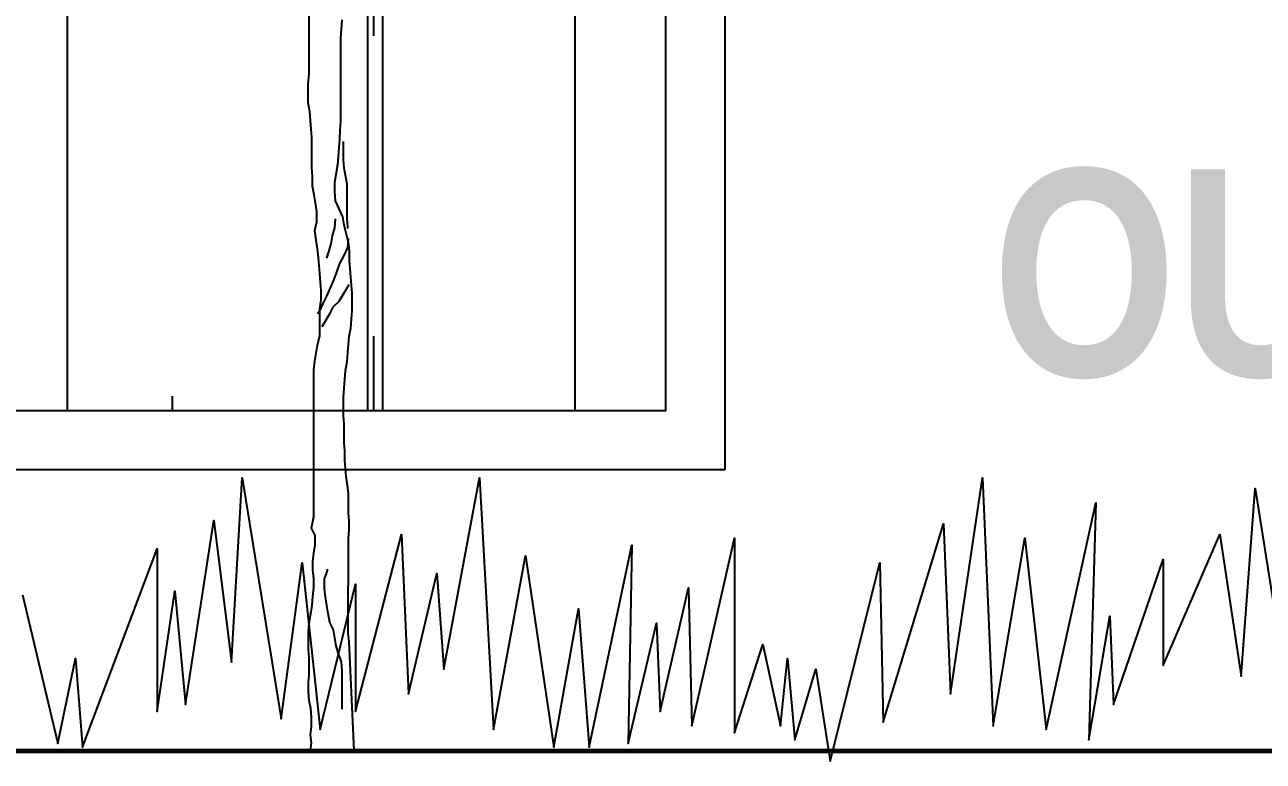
# Model space of a CAD drawing. Header units: millimetres. Extents: x -249630 to 95394, y -188036 to 109963.
# Drawn here: x -87300 to -86252, y 95542 to 96165 of the extents above; entities that cross this region are included whole.
import ezdxf

# ---------------------------------------------------------------- set-up
doc = ezdxf.new("R2010")
doc.units = ezdxf.units.MM
for name, color, linetype in [('ATronco', 36, 'Continuous'), ('Layer1', 2, 'Continuous'), ('Layer2', 8, 'Continuous'), ('Layer5', 84, 'Continuous'), ('SUBTITULOS', 90, 'Continuous'), ('VEREDA', 1, 'Continuous')]:
    doc.layers.add(name, color=color, linetype=linetype)
doc.layers.add('MUROS', color=6, linetype='Continuous', lineweight=60)
doc.styles.add('SUBTITULOS(E)', font='swisscbi.ttf', dxfattribs={"oblique": 15, "height": 0.2})

# ---------------------------------------------------------------- blocks, each defined once
blk = doc.blocks.new('Arbol_01')
at = {"layer": 'ATronco'}
for p, q in [((-0.0022, 0.9555), (-0.0021, 1.0462)), ((0.0431, 1.0183), (0.0421, 1.006)), ((0.0442, 1.0317), (0.0431, 1.0183)), ((0.0421, 1.006), (0.042, 0.8875)), ((-0.0033, 0.9411), (-0.0022, 0.9555)), ((-0.0033, 0.9144), (-0.0033, 0.9411)), ((-0.0012, 0.902), (-0.0033, 0.9144)), ((0.0008, 0.8773), (-0.0012, 0.902)), ((0.0018, 0.866), (0.0008, 0.8773)), ((0.041, 0.8762), (0.0409, 0.8628)), ((0.042, 0.8875), (0.041, 0.8762)), ((0.0018, 0.8227), (0.0018, 0.866)), ((0.0409, 0.8628), (0.0399, 0.8515)), ((0.0461, 0.8597), (0.0461, 0.834)), ((0.0399, 0.8515), (0.0378, 0.8268)), ((0.0028, 0.8104), (0.0018, 0.8227)), ((0.0378, 0.8268), (0.0337, 0.8021)), ((0.0461, 0.834), (0.0471, 0.8227)), ((0.0471, 0.8227), (0.0512, 0.8)), ((0.0028, 0.797), (0.0028, 0.8104)), ((0.0048, 0.7846), (0.0028, 0.797)), ((0.0337, 0.8021), (0.0337, 0.7887)), ((0.0337, 0.7887), (0.0347, 0.7763)), ((0.0512, 0.8), (0.0511, 0.7506)), ((0.0069, 0.7733), (0.0048, 0.7846)), ((0.0089, 0.7609), (0.0069, 0.7733)), ((0.0347, 0.7763), (0.045, 0.7537)), ((0.0089, 0.7465), (0.0089, 0.7609)), ((0.045, 0.7537), (0.047, 0.7424)), ((0.0058, 0.7342), (0.0089, 0.7465)), ((0.0336, 0.7382), (0.0305, 0.7269)), ((0.0347, 0.7506), (0.0336, 0.7382)), ((0.047, 0.7424), (0.0532, 0.7176)), ((0.0511, 0.7506), (0.0522, 0.7393)), ((0.0522, 0.7393), (0.0522, 0.7372)), ((0.0079, 0.7208), (0.0058, 0.7342)), ((0.0099, 0.7084), (0.0079, 0.7208)), ((0.0305, 0.7269), (0.0285, 0.7156)), ((0.0532, 0.7228), (0.0521, 0.7104)), ((0.0532, 0.7176), (0.0542, 0.7053)), ((0.0109, 0.6961), (0.0099, 0.7084)), ((0.0254, 0.7043), (0.0223, 0.695)), ((0.0285, 0.7156), (0.0254, 0.7043)), ((0.0521, 0.7104), (0.047, 0.6991)), ((0.0542, 0.7053), (0.0542, 0.6919)), ((0.013, 0.6734), (0.0109, 0.6961)), ((0.0408, 0.6878), (0.0367, 0.6754)), ((0.047, 0.6991), (0.0408, 0.6878)), ((0.0542, 0.6919), (0.0552, 0.6806)), ((0.014, 0.661), (0.013, 0.6734)), ((0.0367, 0.6754), (0.0325, 0.6641)), ((0.0552, 0.6806), (0.0562, 0.6682)), ((0.0562, 0.6682), (0.0583, 0.6456)), ((0.015, 0.6497), (0.014, 0.661)), ((0.015, 0.6363), (0.015, 0.6497)), ((0.0325, 0.6641), (0.0222, 0.6415)), ((0.0541, 0.6579), (0.0469, 0.6456)), ((0.0171, 0.6312), (0.0119, 0.6199)), ((0.0129, 0.624), (0.015, 0.6363)), ((0.0222, 0.6415), (0.0171, 0.6312)), ((0.0397, 0.6342), (0.0315, 0.626)), ((0.0469, 0.6456), (0.0397, 0.6342)), ((0.0583, 0.6456), (0.0582, 0.6208)), ((0.0119, 0.6199), (0.0098, 0.6168)), ((0.0129, 0.5859), (0.0129, 0.624)), ((0.0263, 0.6157), (0.0201, 0.6054)), ((0.0315, 0.626), (0.0263, 0.6157)), ((0.0582, 0.6208), (0.0572, 0.6095)), ((0.0201, 0.6054), (0.016, 0.5982)), ((0.0561, 0.5961), (0.0541, 0.5848)), ((0.0572, 0.6095), (0.0561, 0.5961)), ((0.0098, 0.5725), (0.0129, 0.5859)), ((0.0541, 0.5848), (0.052, 0.5622)), ((0.0057, 0.5498), (0.0098, 0.5725)), ((0.052, 0.5622), (0.051, 0.5488)), ((0.0046, 0.5375), (0.0057, 0.5498)), ((0.051, 0.5488), (0.0489, 0.5364)), ((0.0044, 0.3305), (0.0046, 0.5375)), ((0.0489, 0.5364), (0.0468, 0.5117)), ((0.0468, 0.5117), (0.0458, 0.4983)), ((0.0458, 0.4983), (0.0457, 0.4726)), ((0.0457, 0.4726), (0.0468, 0.4613)), ((0.0468, 0.4613), (0.0467, 0.4345)), ((0.0467, 0.4345), (0.0478, 0.4232)), ((0.0478, 0.4232), (0.0477, 0.4098)), ((0.0477, 0.4098), (0.0498, 0.3871)), ((0.0498, 0.3871), (0.0518, 0.3748)), ((0.0518, 0.3748), (0.0528, 0.3624)), ((0.0528, 0.3624), (0.0528, 0.3356)), ((0.0528, 0.3356), (0.0538, 0.3243)), ((0.0013, 0.3141), (0.0044, 0.3305)), ((0.0538, 0.3243), (0.0538, 0.3119)), ((0.0065, 0.3037), (0.0013, 0.3141)), ((0.0064, 0.2904), (0.0065, 0.3037)), ((0.0528, 0.2996), (0.0527, 0.1657)), ((0.0538, 0.3119), (0.0528, 0.2996)), ((0.0044, 0.279), (0.0064, 0.2904)), ((0.0033, 0.2677), (0.0044, 0.279)), ((0.0033, 0.2554), (0.0033, 0.2677)), ((0.0043, 0.243), (0.0033, 0.2554)), ((0.0198, 0.242), (0.0239, 0.2543)), ((0.0239, 0.2543), (0.0239, 0.2564)), ((0.0033, 0.2173), (0.0043, 0.2306)), ((0.0043, 0.2306), (0.0043, 0.243)), ((0.0198, 0.2286), (0.0198, 0.242)), ((0.0208, 0.2172), (0.0198, 0.2286)), ((0.0022, 0.2049), (0.0033, 0.2173)), ((0.0228, 0.2049), (0.0208, 0.2172)), ((-0.0019, 0.1802), (0.0022, 0.2049)), ((0.0249, 0.1936), (0.0228, 0.2049)), ((0.0269, 0.1812), (0.0249, 0.1936)), ((-0.0029, 0.1689), (-0.0019, 0.1802)), ((0.0321, 0.1709), (0.0269, 0.1812)), ((-0.003, 0.1431), (-0.0029, 0.1689)), ((0.0362, 0.1482), (0.0321, 0.1709)), ((0.0527, 0.1657), (0.0537, 0.1544)), ((-0.0019, 0.1318), (-0.003, 0.1431)), ((0.0393, 0.1369), (0.0362, 0.1482)), ((0.0537, 0.1544), (0.0608, 0.0004)), ((-0.002, 0.1071), (-0.0019, 0.1318)), ((0.0434, 0.1256), (0.0393, 0.1369)), ((0.0444, 0.1132), (0.0434, 0.1256)), ((-0.003, 0.0958), (-0.002, 0.1071)), ((0.0443, 0.0587), (0.0444, 0.1132)), ((-0.003, 0.0834), (-0.003, 0.0958)), ((-0.002, 0.071), (-0.003, 0.0834)), ((0.0001, 0.0597), (-0.002, 0.071)), ((0.0011, 0.0474), (0.0001, 0.0597)), ((0.0011, 0.034), (0.0011, 0.0474)), ((0, 0.0227), (0.0011, 0.034)), ((0.001, 0.0113), (0, 0.0227)), ((0, 0), (0.001, 0.0113)), ((0, 0), (0.0608, 0))]:
    blk.add_line(p, q, dxfattribs=at)

msp = doc.modelspace()

# ---------------------------------------------------------------- hatches: boundary and pattern name
at = {"layer": 'Layer2'}
h = msp.add_hatch(dxfattribs=at)
h.set_pattern_fill('AR-RROOF', color=256, scale=10, angle=90, style=0)
h.set_pattern_definition([(90, (-301386, -136737.4), (-254, 558.8), [3810, -508, 1270, -254]), (90, (-301513, -136399.6), (-337.82, -254), [762, -83.82, 1524, -190.5]), (90, (-301601.9, -136610.41), (-170.18, 1320.8), [2032, -355.6, 1016, -254])])
h.paths.add_polyline_path([(-86757.461, 98313.803), (-87719.961, 98313.803), (-87719.961, 95838.803), (-86757.461, 95838.803)])

# ---------------------------------------------------------------- linework, layer by layer
at = {"layer": 'Layer1'}
msp.add_line((-86707.461, 98551.303), (-86707.461, 95788.803), dxfattribs=at)
msp.add_lwpolyline([(-86707.461, 95788.803), (-87769.961, 95788.803)], dxfattribs=at)
at = {"layer": 'Layer5'}
msp.add_lwpolyline([(-87301.599, 95683.159), (-87271.639, 95557.448), (-87256.659, 95629.283), (-87250.667, 95554.455), (-87187.752, 95722.07), (-87187.752, 95584.386), (-87172.772, 95686.152), (-87163.784, 95590.372), (-87139.816, 95746.014), (-87124.837, 95626.29), (-87115.848, 95781.932), (-87082.893, 95578.4), (-87064.917, 95710.097), (-87049.938, 95569.421), (-87019.978, 95692.138), (-87019.978, 95584.386), (-86981.03, 95734.042), (-86975.038, 95599.352), (-86951.071, 95701.118), (-86945.079, 95620.304), (-86915.119, 95781.932), (-86903.135, 95569.421), (-86876.171, 95716.083), (-86852.204, 95554.455), (-86831.232, 95671.187), (-86822.244, 95554.455), (-86786.293, 95725.063), (-86789.288, 95557.448), (-86765.321, 95659.214), (-86762.325, 95584.386), (-86738.357, 95689.145), (-86735.361, 95572.414), (-86699.41, 95731.049), (-86699.41, 95566.428), (-86675.442, 95641.255), (-86660.462, 95572.414), (-86654.47, 95629.283), (-86648.478, 95560.441), (-86630.502, 95620.304), (-86618.519, 95542.482), (-86576.575, 95710.097), (-86573.579, 95575.407), (-86522.648, 95743.021), (-86516.656, 95599.352), (-86489.692, 95781.932), (-86480.704, 95572.414), (-86453.74, 95731.049), (-86435.765, 95569.421), (-86393.821, 95760.98), (-86399.813, 95560.441), (-86381.837, 95665.2), (-86378.841, 95590.372), (-86336.898, 95713.09), (-86336.898, 95623.297), (-86288.962, 95734.042), (-86270.986, 95614.317), (-86259.003, 95772.953), (-86232.039, 95602.345)], dxfattribs=at)
at = {"layer": 'MUROS'}
msp.add_lwpolyline([(-87769.961, 95551.303), (-82096.22, 95551.303)], dxfattribs=at)
at = {"layer": 'VEREDA'}
msp.add_lwpolyline([(-86757.461, 98313.803), (-87719.961, 98313.803), (-87719.961, 95838.803), (-86757.461, 95838.803)], close=True, dxfattribs=at)

# ---------------------------------------------------------------- block references
at = {"xscale": 598.9603255755416, "yscale": 598.9603255755416, "zscale": 598.9603255755416}
msp.add_blockref('Arbol_01', (-87057.866, 95551.303), dxfattribs=at)

# ---------------------------------------------------------------- texts
at = {"layer": 'SUBTITULOS', "linetype": 'ByBlock', "style": 'SUBTITULOS(E)'}
msp.add_text('OUTDOOR GARDEN', height=175, dxfattribs=at).set_placement((-86481.479, 95867.828))

doc.saveas('drawing.dxf')
